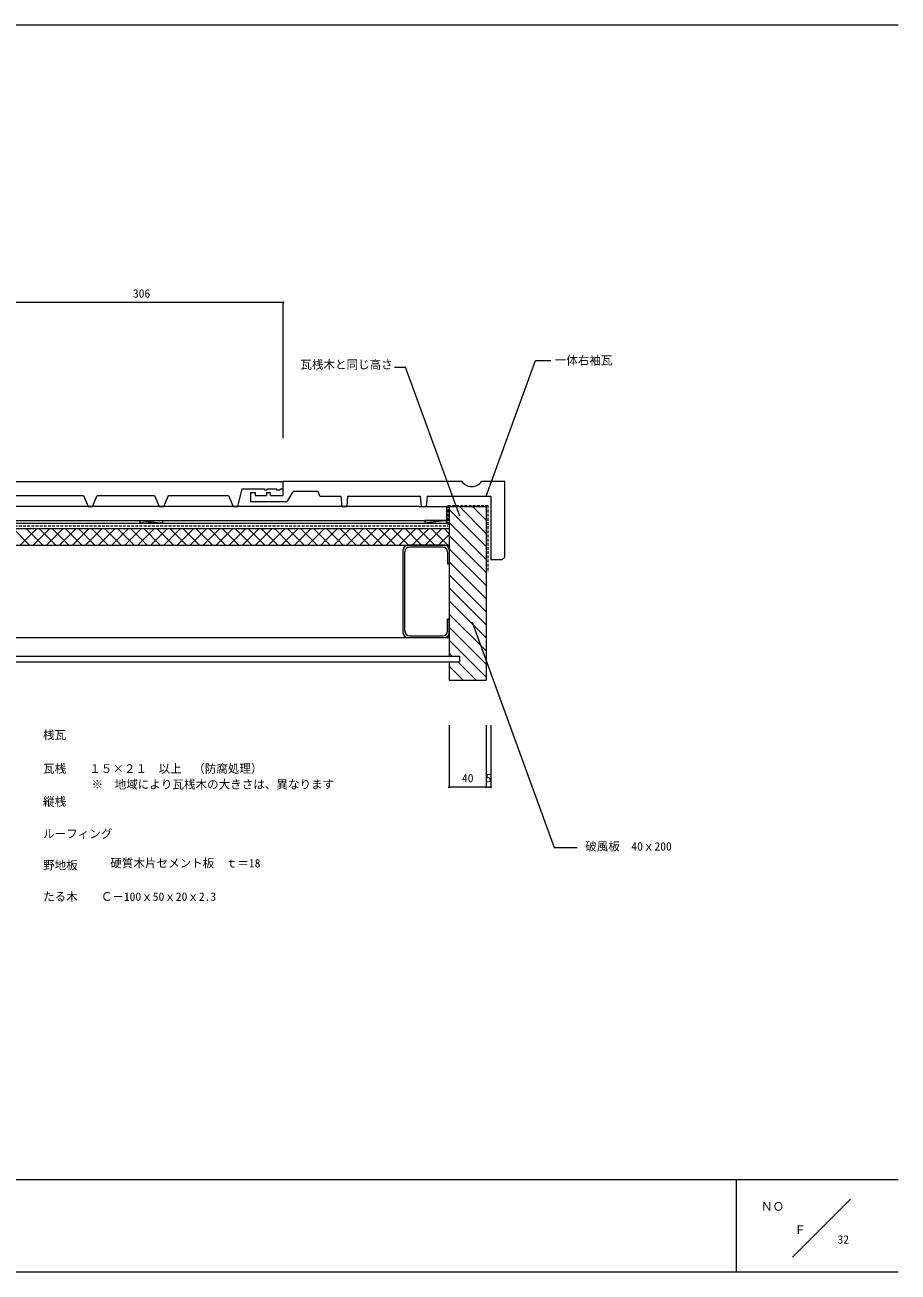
# Model space of a CAD drawing. Units: millimetres, scale not verified, with parts at other scales. Extents: x -198 to 202, y -140 to 130.
# Drawn here: x 13.4 to 202.4, y -140 to 130 of the extents above; entities that cross this region are included whole.
import ezdxf
from ezdxf.enums import TextEntityAlignment as Align

# ---------------------------------------------------------------- set-up
doc = ezdxf.new("R2010")
doc.units = ezdxf.units.MM
doc.header["$LTSCALE"] = 0.5
doc.header["$PDMODE"] = 32
doc.header["$PDSIZE"] = 0.25
doc.linetypes.add('DASHED1', pattern=[1.8, 1.2, -0.6])
for name, color, linetype, lineweight in [('0-0', 5, 'Continuous', 18), ('0-1', 7, 'Continuous', 18), ('1-0', 7, 'Continuous', 18), ('1-1', 7, 'Continuous', 18), ('1-2', 7, 'Continuous', 18), ('1-3', 7, 'Continuous', 18)]:
    doc.layers.add(name, color=color, linetype=linetype, lineweight=lineweight)
doc.styles.add('ＭＳ ゴシック', font='')
doc.styles.get('ＭＳ ゴシック').set_extended_font_data('MS Gothic')

msp = doc.modelspace()

# ---------------------------------------------------------------- linework, layer by layer
at = {"layer": '0-0'}
for p, q in [((-197.5676, 130.0135), (202.4324, 130.0135)), ((202.4324, -119.9865), (-197.5676, -119.9865)), ((167.4325, -139.9865), (167.4325, -119.9865)), ((192.1622, -124.1757), (179.5946, -136.7432)), ((202.4324, -139.9865), (-197.5676, -139.9865))]:
    msp.add_line(p, q, dxfattribs=at)
at = {"layer": '1-0'}
for p, q in [((113.2615, 27.974), (123.9492, 57.338)), ((123.9492, 57.338), (127.2973, 57.338)), ((98.6787, 25.7595), (-144.4558, 25.7595)), ((98.6787, 25.7595), (104.7756, 25.7595)), ((104.7756, 22.7595), (104.7756, 25.7595)), ((105.2969, 25.7595), (105.2969, -6.6405)), ((105.2969, 25.7595), (113.2969, 25.7595)), ((113.2969, 17.1084), (105.2969, 25.1084)), ((113.2969, 19.9368), (107.4742, 25.7595)), ((113.2969, 22.7652), (110.3027, 25.7595)), ((113.2969, 25.5936), (113.1311, 25.7595)), ((113.2969, 25.7595), (113.2969, -11.8405)), ((-143.4, 22.7595), (104.7756, 22.7595)), ((-143.4, 22.1595), (104.7756, 22.1595)), ((38.4, 22.7595), (43.2, 22.1595)), ((104.7756, 22.7595), (99.9756, 22.1595)), ((113.2969, 14.2799), (105.2969, 22.2799)), ((-144.4558, 20.9595), (105.2969, 20.9595)), ((113.2969, 11.4515), (105.2969, 19.4515)), ((113.2969, 8.6231), (105.2969, 16.6231)), ((113.2969, 5.7947), (105.2969, 13.7947)), ((113.2969, 2.9662), (105.2969, 10.9662)), ((113.2969, 0.1378), (105.2969, 8.1378)), ((113.2969, -2.6906), (105.2969, 5.3094)), ((113.2969, -5.5191), (105.2969, 2.481)), ((113.2969, -8.3475), (105.2969, -0.3475)), ((113.2969, -11.1759), (105.2969, -3.1759)), ((105.9331, -6.6405), (105.2969, -6.0043)), ((105.2969, -7.8405), (105.2969, -11.8405)), ((111.1331, -11.8405), (107.1331, -7.8405)), ((108.3047, -11.8405), (105.2969, -8.8328))]:
    msp.add_line(p, q, dxfattribs=at)
at = {"layer": '1-0', "color": 3, "linetype": 'DASHED1'}
for p in [(104.9924, 25.9786), (-144.4558, 21.5595)]:
    msp.add_line(p, (104.9924, 21.5595), dxfattribs=at)
msp.add_lwpolyline([(104.9924, 25.9786), (113.6077, 25.9786), (113.6077, 11.5308)], dxfattribs=at)
at = {"layer": '1-0'}
msp.add_lwpolyline([(38.4, 22.1595), (38.4, 22.7595), (43.2, 22.7595), (43.2, 22.1595)], close=True, dxfattribs=at)
for points in [[(104.7756, 22.7595), (99.9756, 22.7595), (99.9756, 22.1595), (104.7756, 22.1595)], [(104.7756, 22.7595), (104.7756, 22.1595), (104.7756, 22.7595)], [(110.2703, 0.6892), (128.0172, -48.0701), (132.973, -48.0701)]]:
    msp.add_lwpolyline(points, dxfattribs=at)
at = {"layer": '1-1'}
for p, q in [((69.2969, 69.9234), (8.0969, 69.9234)), ((69.2969, 69.9234), (69.2969, 40.5724)), ((93.4315, 55.9098), (95.8158, 55.9098)), ((107.5607, 23.6409), (95.8158, 55.9098)), ((69.2969, 31.174), (69.2969, 29.574)), ((69.2969, 31.174), (69.2969, 28.174)), ((69.2969, 31.174), (69.2969, 28.774)), ((69.2969, 31.174), (69.2969, 28.774)), ((69.2969, 31.174), (69.2969, 28.774)), ((117.2969, 31.174), (112.3036, 31.174)), ((117.2969, 14.774), (117.2969, 31.174)), ((10.8263, 28.174), (26.0969, 28.174)), ((26.0969, 28.174), (27.0969, 25.774)), ((28.0969, 25.774), (29.0969, 28.174)), ((29.0969, 28.174), (41.4969, 28.174)), ((41.4969, 28.174), (42.4969, 25.774)), ((43.4969, 25.774), (44.4969, 28.174)), ((44.4969, 28.174), (57.4969, 28.174)), ((57.4969, 28.174), (58.4969, 25.774)), ((59.7982, 26.9191), (60.4969, 29.574)), ((60.4969, 29.574), (60.9041, 29.574)), ((60.4969, 29.574), (65.2969, 29.574)), ((60.9041, 29.574), (60.9728, 29.574)), ((62.2969, 28.774), (62.2969, 26.774)), ((63.2969, 28.174), (65.6969, 28.174)), ((65.6969, 28.774), (66.4969, 28.774)), ((65.6969, 28.774), (65.6969, 28.174)), ((65.8969, 29.574), (65.8969, 29.374)), ((65.8969, 29.574), (67.8969, 29.574)), ((66.4969, 28.774), (66.4969, 28.174)), ((66.4969, 28.174), (69.2969, 28.174)), ((67.8969, 29.574), (67.8969, 29.374)), ((67.8969, 29.374), (68.6969, 29.374)), ((68.6969, 29.574), (68.6969, 29.374)), ((68.6969, 29.574), (69.2969, 29.574)), ((70.3464, 27.0518), (71.5201, 28.8961)), ((76.8924, 28.974), (71.579, 28.974)), ((77.2969, 27.974), (76.8924, 28.974)), ((77.2969, 27.974), (81.8969, 27.974)), ((82.0969, 25.774), (81.8969, 27.974)), ((83.2969, 27.974), (83.0969, 25.774)), ((83.2969, 27.974), (99.0969, 27.974)), ((99.2969, 25.774), (99.0969, 27.974)), ((100.4969, 27.974), (100.2969, 25.774)), ((100.4969, 27.974), (114.2969, 27.974)), ((114.2969, 27.974), (114.2969, 14.1739)), ((27.0969, 25.774), (28.0969, 25.774)), ((42.4969, 25.774), (43.4969, 25.774)), ((58.4969, 25.774), (59.4969, 25.774)), ((59.4969, 25.774), (59.7952, 26.9075)), ((69.8403, 26.774), (62.2969, 26.774)), ((82.0969, 25.774), (83.0969, 25.774)), ((99.2969, 25.774), (100.2969, 25.774)), ((116.6969, 14.1739), (114.2969, 14.1739)), ((116.6969, 14.1739), (117.2969, 14.774))]:
    msp.add_line(p, q, dxfattribs=at)
for points in [[(8.0969, 31.174), (69.2969, 31.174), (69.2969, 29.574)], [(107.9866, 31.174), (69.2969, 31.174), (69.2969, 28.774)], [(62.2969, 28.774), (63.2969, 28.774), (63.2969, 28.174)], [(65.2969, 29.574), (65.2969, 29.374), (65.8969, 29.374)]]:
    msp.add_lwpolyline(points, dxfattribs=at)
for centre, radius, start, end in [((110.1451, 32.7192), 2.6546, 215.59773, 324.40225), ((69.8403, 27.3739), 0.6, 270, 327.52879), ((72.0263, 28.574), 0.6, 138.18965, 147.52879)]:
    msp.add_arc(centre, radius, start, end, dxfattribs=at)
msp.add_point((69.2969, 69.9234), dxfattribs=at)
at = {"layer": '1-2'}
for p, q in [((105.2969, -21.6054), (105.2969, -35.0137)), ((114.2969, -21.6054), (114.2969, -35.0137)), ((114.2969, -35.0137), (113.2969, -35.0137))]:
    msp.add_line(p, q, dxfattribs=at)
msp.add_lwpolyline([(113.2969, -21.6054), (113.2969, -35.0137), (105.2969, -35.0137)], dxfattribs=at)
for p in [(105.2969, -35.0137), (113.2969, -35.0137), (114.2969, -35.0137)]:
    msp.add_point(p, dxfattribs=at)
at = {"layer": '1-3'}
for p, q in [((10.8636, 20.9595), (14.4636, 17.3595)), ((12.428, 17.3595), (16.028, 20.9595)), ((13.692, 20.9595), (17.292, 17.3595)), ((15.2564, 17.3595), (18.8564, 20.9595)), ((16.5205, 20.9595), (20.1205, 17.3595)), ((18.0848, 17.3595), (21.6848, 20.9595)), ((19.3489, 20.9595), (22.9489, 17.3595)), ((20.9133, 17.3595), (24.5133, 20.9595)), ((22.1773, 20.9595), (25.7773, 17.3595)), ((23.7417, 17.3595), (27.3417, 20.9595)), ((25.0057, 20.9595), (28.6058, 17.3595)), ((26.5701, 17.3595), (30.1701, 20.9595)), ((27.8342, 20.9595), (31.4342, 17.3595)), ((29.3986, 17.3595), (32.9986, 20.9595)), ((30.6626, 20.9595), (34.2626, 17.3595)), ((32.227, 17.3595), (35.827, 20.9595)), ((33.4911, 20.9595), (37.0911, 17.3595)), ((35.0554, 17.3595), (38.6554, 20.9595)), ((36.3195, 20.9595), (39.9195, 17.3595)), ((37.8839, 17.3595), (41.4838, 20.9595)), ((39.1479, 20.9595), (42.748, 17.3595)), ((40.7123, 17.3595), (44.3123, 20.9595)), ((41.9764, 20.9595), (45.5764, 17.3595)), ((43.5407, 17.3595), (47.1407, 20.9595)), ((44.8048, 20.9595), (48.4048, 17.3595)), ((46.3691, 17.3595), (49.9691, 20.9595)), ((47.6333, 20.9595), (51.2333, 17.3595)), ((49.1975, 17.3595), (52.7975, 20.9595)), ((50.4617, 20.9595), (54.0617, 17.3595)), ((52.026, 17.3595), (55.626, 20.9595)), ((53.2901, 20.9595), (56.8901, 17.3595)), ((54.8544, 17.3595), (58.4544, 20.9595)), ((56.1186, 20.9595), (59.7186, 17.3595)), ((57.6828, 17.3595), (61.2828, 20.9595)), ((58.947, 20.9595), (62.547, 17.3595)), ((60.5113, 17.3595), (64.1113, 20.9595)), ((61.7754, 20.9595), (65.3754, 17.3595)), ((63.3397, 17.3595), (66.9397, 20.9595)), ((64.6039, 20.9595), (68.2038, 17.3595)), ((66.1681, 17.3595), (69.7681, 20.9595)), ((67.4323, 20.9595), (71.0323, 17.3595)), ((68.9965, 17.3595), (72.5965, 20.9595)), ((70.2607, 20.9595), (73.8607, 17.3595)), ((71.825, 17.3595), (75.425, 20.9595)), ((73.0892, 20.9595), (76.6891, 17.3595)), ((74.6534, 17.3595), (78.2534, 20.9595)), ((75.9176, 20.9595), (79.5176, 17.3595)), ((77.4818, 17.3595), (81.0818, 20.9595)), ((78.746, 20.9595), (82.346, 17.3595)), ((80.3103, 17.3595), (83.9103, 20.9595)), ((81.5745, 20.9595), (85.1745, 17.3595)), ((83.1387, 17.3595), (86.7387, 20.9595)), ((84.4029, 20.9595), (88.0029, 17.3595)), ((85.9671, 17.3595), (89.5671, 20.9595)), ((87.2313, 20.9595), (90.8313, 17.3595)), ((88.7955, 17.3595), (92.3955, 20.9595)), ((90.0598, 20.9595), (93.6598, 17.3595)), ((91.624, 17.3595), (95.2239, 20.9595)), ((92.8882, 20.9595), (96.4882, 17.3595)), ((94.4524, 17.3595), (98.0524, 20.9595)), ((95.7167, 20.9595), (99.3167, 17.3595)), ((97.2808, 17.3595), (100.8808, 20.9595)), ((98.5451, 20.9595), (102.1451, 17.3595)), ((100.1093, 17.3595), (103.7093, 20.9595)), ((101.3735, 20.9595), (104.9735, 17.3595)), ((102.9377, 17.3595), (105.2969, 19.7187)), ((104.202, 20.9595), (105.2969, 19.8645)), ((-144.4558, 17.3595), (105.2969, 17.3595)), ((-144.4558, -2.6405), (105.2969, -2.6405)), ((-144.4558, -6.6405), (105.2969, -6.6405)), ((-144.4558, -7.8405), (105.2969, -7.8405)), ((105.2969, -6.6405), (107.521, -6.6405)), ((105.2969, -7.8405), (107.521, -7.8405)), ((107.521, -6.6405), (107.521, -7.8405)), ((105.2969, -11.8405), (113.2969, -11.8405))]:
    msp.add_line(p, q, dxfattribs=at)
at = {"layer": '1-3', "color": 3}
for p, q in [((95.2969, -1.6405), (95.2969, 16.3595)), ((104.2969, 17.3595), (96.2969, 17.3595)), ((103.8969, 16.9595), (96.6969, 16.9595)), ((105.2969, 16.3595), (105.2969, 13.3595)), ((95.6969, -1.2405), (95.6969, 15.9595)), ((104.8969, 15.9595), (104.8969, 13.3595)), ((104.8969, 13.3595), (105.2969, 13.3595)), ((105.2969, 1.3595), (104.8969, 1.3595)), ((104.8969, -1.2405), (104.8969, 1.3595)), ((105.2969, -1.6405), (105.2969, 1.3595)), ((96.2969, -2.6405), (104.2969, -2.6405)), ((96.6969, -2.2405), (103.8969, -2.2405))]:
    msp.add_line(p, q, dxfattribs=at)
for centre, start, end in [((96.2969, 16.3595), 90, 180), ((96.6969, 15.9595), 90, 180), ((103.8969, 15.9595), 0, 90), ((104.2969, 16.3595), 0, 90), ((96.2969, -1.6405), 180, 270), ((96.6969, -1.2405), 180, 270), ((103.8969, -1.2405), 270, 0), ((104.2969, -1.6405), 270, 0)]:
    msp.add_arc(centre, 1, start, end, dxfattribs=at)

# ---------------------------------------------------------------- texts
at = {"layer": '0-0', "color": 7, "style": 'ＭＳ ゴシック'}
for s, p in [('ＮＯ', (172.7778, -127.2561)), ('Ｆ', (179.9906, -132.3213))]:
    msp.add_text(s, height=1.833, dxfattribs=at).set_placement(p, align=Align.BOTTOM_LEFT)
at = {"layer": '0-1', "style": 'ＭＳ ゴシック'}
for s, p in [('桟瓦', (17.3682, -25.1675)), ('縦桟', (17.3682, -39.6025))]:
    msp.add_text(s, height=1.833, dxfattribs=at).set_placement(p, align=Align.BOTTOM_LEFT)
at = {"layer": '1-0', "style": 'ＭＳ ゴシック'}
msp.add_text('破風板\u300040ｘ200', height=1.833, dxfattribs=at).set_placement((134.7089, -49.2954), align=Align.BOTTOM_LEFT)
at = {"layer": '1-1', "style": 'ＭＳ ゴシック'}
for s, p in [('306', (36.8219, 70.4234)), ('瓦桟木と同じ高さ', (73.0591, 55.013)), ('一体右袖瓦', (128.1171, 55.9289))]:
    msp.add_text(s, height=1.833, dxfattribs=at).set_placement(p, align=Align.BOTTOM_LEFT)
at = {"layer": '1-2', "style": 'ＭＳ ゴシック'}
for s, p in [('40', (108.0469, -34.5137)), ('5', (113.1719, -34.5137))]:
    msp.add_text(s, height=1.833, dxfattribs=at).set_placement(p, align=Align.BOTTOM_LEFT)
at = {"layer": '1-3', "style": 'ＭＳ ゴシック'}
for s, p in [('瓦桟\u3000\u3000１５×２１\u3000以上\u3000（防腐処理）', (17.3682, -32.468)), ('※\u3000地域により瓦桟木の大きさは、異なります', (27.8679, -35.8883)), ('ルーフィング', (17.3683, -46.5711)), ('野地板', (17.3682, -53.3737)), ('硬質木片セメント板\u3000ｔ＝18', (31.9221, -52.9355)), ('たる木\u3000\u3000Ｃ－100ｘ50ｘ20ｘ2.3', (17.3682, -60.1764)), ('32', (189.3384, -134.4039))]:
    msp.add_text(s, height=1.833, dxfattribs=at).set_placement(p, align=Align.BOTTOM_LEFT)

doc.saveas('drawing.dxf')
